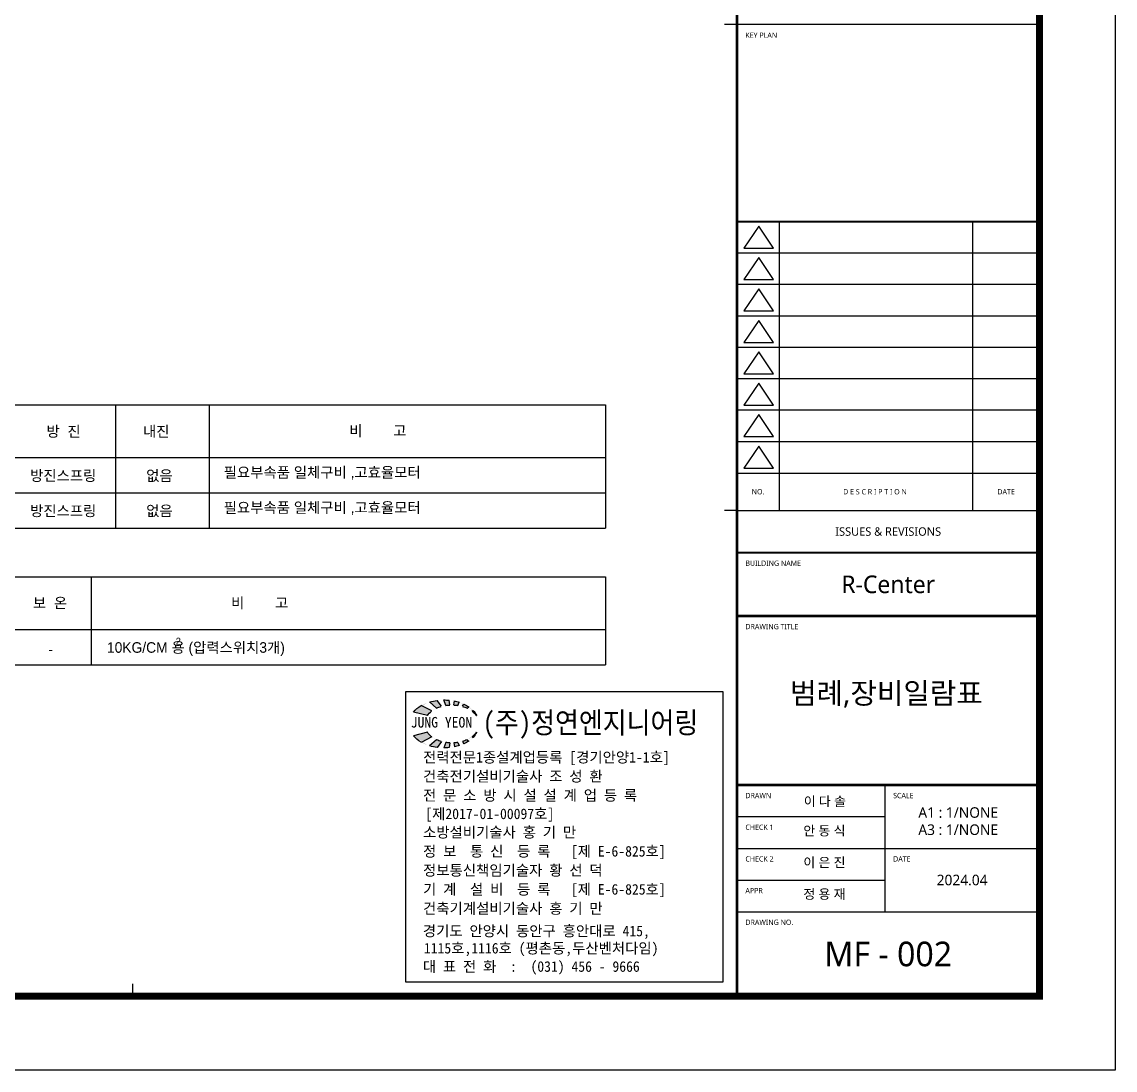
# Model space of a CAD drawing. Header units: millimetres. Extents: x 0 to 42050, y 0 to 29700.
# Drawn here: x 26512 to 42050, y 0 to 14889 of the extents above; entities that cross this region are included whole.
import ezdxf
from ezdxf.enums import TextEntityAlignment as Align

# ---------------------------------------------------------------- set-up
doc = ezdxf.new("R2010")
doc.units = ezdxf.units.MM
doc.header["$LTSCALE"] = 50
for name, color, linetype in [('A3', 3, 'Continuous'), ('TEXT', 2, 'Continuous'), ('XR-SHEET$0$TITLE', 7, 'Continuous'), ('XR-SHEET$1$SHT', 5, 'Continuous'), ('XR-SHEET$1$TEXT', 3, 'Continuous'), ('XR-SHEET-SHT', 5, 'Continuous'), ('XR-SHEET-TEXT', 3, 'Continuous'), ('Y', 2, 'Continuous')]:
    doc.layers.add(name, color=color, linetype=linetype)
doc.layers.add('XR-SHEET-TEMP', color=171, linetype='Continuous', plot=False)
doc.styles.add('ghs', font='')
doc.styles.add('XR-SHEET$0$굴림체(옥산)', font='')
doc.styles.add('돋움체', font='')
doc.styles.add('맑은고딕', font='')
doc.styles.add('맑은고딕1', font='')
doc.styles.add('맑은고딕B', font='')
doc.styles.add('스타일1', font='')
doc.styles.get('ghs').set_extended_font_data('Dotum')
doc.styles.get('XR-SHEET$0$굴림체(옥산)').set_extended_font_data('Malgun Gothic')
doc.styles.get('돋움체').set_extended_font_data('DotumChe')
doc.styles.get('맑은고딕').set_extended_font_data('Malgun Gothic')
doc.styles.get('맑은고딕1').set_extended_font_data('Malgun Gothic')
doc.styles.get('맑은고딕B').set_extended_font_data('Malgun Gothic', bold=True)
doc.styles.get('스타일1').set_extended_font_data('Malgun Gothic')

# ---------------------------------------------------------------- blocks, each defined once
blk = doc.blocks.new('XR-SHEET$0$TITLE')
at = {"layer": 'XR-SHEET$0$TITLE', "style": 'XR-SHEET$0$굴림체(옥산)'}
for tag, height, p in [('동명칭', 6, (776.77, -457.26)), ('SCALE-A1', 3, (797.5, -522)), ('SCALE-A3', 3, (797.5, -527)), ('DATA', 3, (797.5, -540))]:
    blk.add_attdef(tag, text='', height=height, dxfattribs=at).set_placement(p, align=Align.MIDDLE)
for tag, height, p in [('TITLE1', 6, (776.5, -479.4)), ('TITLE4', 6, (776.5, -484.39)), ('TITLE2', 6, (776.5, -489)), ('TITLE5', 6, (776.5, -493.99)), ('TITLE3', 6, (776.5, -498.7)), ('NAME-1', 3, (760.16, -517.5)), ('NAME-2', 3, (760.16, -526.5)), ('A0.00', 7, (776.5, -561))]:
    blk.add_attdef(tag, text='', height=height, dxfattribs=at).set_placement(p, align=Align.MIDDLE_CENTER)
blk = doc.blocks.new('XR-SHEET$0$XREF-Form$0$xr-form$0$TITLE')
at = {"layer": 'XR-SHEET-TEXT', "color": 4, "style": '맑은고딕B'}
for tag, height, p in [('TITLE1', 6, (776, 116.69)), ('TITLE4', 6, (776, 111.7)), ('TITLE2', 6, (776, 107.09)), ('TITLE5', 6, (776, 102.09)), ('TITLE3', 6, (776, 97.38)), ('A0.00', 7, (775.56, 32.33))]:
    blk.add_attdef(tag, text='', height=height, dxfattribs=at).set_placement(p, align=Align.MIDDLE_CENTER)
at = {"layer": 'XR-SHEET-TEXT', "color": 3, "style": '맑은고딕1'}
for tag, p in [('NAME-1', (752.37, 76.33)), ('NAME-2', (752.37, 67.33)), ('NAME-3', (752.37, 58.33)), ('NAME-4', (752.37, 49.33))]:
    blk.add_attdef(tag, text='', height=2.7, dxfattribs=at).set_placement(p, align=Align.MIDDLE_LEFT)
for tag, p in [('SCALE-A1', (796.39, 73.17)), ('SCALE-A3', (796.39, 68.31)), ('DATE', (797.36, 53.01))]:
    blk.add_attdef(tag, text='', height=3, dxfattribs=at).set_placement(p, align=Align.MIDDLE)
blk = doc.blocks.new('XR-SHEET')
at = {"layer": 'XR-SHEET-SHT', "color": 5}
for p, q in [((819.5, 297), (733.5, 297)), ((819.5, 240.99), (733.5, 240.99)), ((745.5, 240.99), (745.5, 159)), ((800.5, 240.99), (800.5, 159)), ((819.5, 232.06), (733.5, 232.06)), ((819.5, 223.14), (733.5, 223.14)), ((819.5, 214.22), (733.5, 214.22)), ((819.5, 205.29), (733.5, 205.29)), ((819.5, 196.37), (733.5, 196.37)), ((819.5, 187.45), (733.5, 187.45)), ((819.5, 178.52), (733.5, 178.52)), ((733.5, 169.6), (819.5, 169.6)), ((733.5, 159), (819.5, 159)), ((733.5, 129), (819.5, 129)), ((775.5, 81), (775.5, 45)), ((733.5, 72), (775.5, 72)), ((733.5, 63), (819.5, 63)), ((733.5, 54), (775.5, 54)), ((733.5, 45), (819.5, 45))]:
    blk.add_line(p, q, dxfattribs=at)
blk.add_lwpolyline([(0, 594), (841, 594), (841, 0), (0, 0)], close=True, dxfattribs=at)
at = {"layer": 'XR-SHEET-SHT', "color": 5, "const_width": 2}
blk.add_lwpolyline([(46.5, 573), (819.5, 573), (819.5, 21), (46.5, 21)], close=True, dxfattribs=at)
at = {"layer": 'XR-SHEET-SHT', "color": 5}
for points, const_width in [([(733.5, 573), (733.5, 21)], 0.8), ([(733.5, 240.99), (819.5, 240.99)], 0.568), ([(733.5, 147), (819.5, 147)], 0.568), ([(733.5, 129), (819.5, 129)], 0.8), ([(733.5, 129), (819.5, 129)], 0.7), ([(733.5, 81), (819.5, 81)], 0.8)]:
    blk.add_lwpolyline(points, dxfattribs=dict(at, const_width=const_width))
at = {"layer": 'XR-SHEET-SHT', "color": 5, "flags": 128}
for points in [[(739.68, 239.75), (735.48, 233.5), (743.88, 233.5)], [(739.68, 230.82), (735.48, 224.58), (743.88, 224.58)], [(739.68, 221.9), (735.48, 215.65), (743.88, 215.65)], [(739.68, 212.98), (735.48, 206.73), (743.88, 206.73)], [(739.68, 204.05), (735.48, 197.81), (743.88, 197.81)], [(739.68, 195.13), (735.48, 188.88), (743.88, 188.88)], [(739.68, 186.21), (735.48, 179.96), (743.88, 179.96)], [(739.68, 177.28), (735.48, 171.04), (743.88, 171.04)]]:
    blk.add_lwpolyline(points, close=True, dxfattribs=at)
at = {"layer": 'XR-SHEET-TEMP'}
for p, q in [((733.5, 297), (730, 297)), ((733.5, 159), (730, 159)), ((561.75, 21), (561.75, 24.5))]:
    blk.add_line(p, q, dxfattribs=at)
at = {"layer": 'XR-SHEET-TEXT', "color": 3}
ref = blk.add_blockref('XR-SHEET$0$XREF-Form$0$xr-form$0$TITLE', (0, -1.49), dxfattribs=at)
ref.add_attrib('NAME-2', '안 동 식', dxfattribs={"color": 3, "height": 2.7, "style": '맑은고딕'}).set_placement((752.37, 65.85), align=Align.BOTTOM_LEFT)
ref.add_attrib('NAME-3', '이 은 진', dxfattribs={"color": 3, "height": 2.7, "style": '맑은고딕'}).set_placement((752.37, 56.85), align=Align.BOTTOM_LEFT)
ref.add_attrib('NAME-4', '정 용 재', dxfattribs={"color": 3, "height": 2.7, "style": '맑은고딕'}).set_placement((752.37, 47.85), align=Align.BOTTOM_LEFT)
ref.add_attrib('DATE', '2024.04', dxfattribs={"color": 3, "height": 3, "style": '맑은고딕'}).set_placement((797.5, 54), align=Align.MIDDLE)
at = {"layer": 'XR-SHEET-SHT', "color": 7, "style": '맑은고딕1'}
for s, p in [('KEY PLAN', (735.9, 294)), ('BUILDING NAME', (735.9, 144)), ('DRAWING TITLE', (735.9, 126)), ('DRAWN', (735.9, 78)), ('SCALE', (777.9, 78)), ('CHECK 1', (735.9, 69)), ('CHECK 2', (735.9, 60)), ('DATE', (777.9, 60)), ('APPR', (735.9, 51)), ('DRAWING NO.', (735.9, 42))]:
    blk.add_text(s, height=1.5, dxfattribs=at).set_placement(p, align=Align.MIDDLE_LEFT)
for s, height, p in [('NO.', 1.5, (739.5, 164.3)), ('D E S C R I P T I O N ', 1.5, (773, 164.3)), ('DATE', 1.5, (810, 164.3)), ('ISSUES & REVISIONS', 2.4, (776.5, 153))]:
    blk.add_text(s, height=height, dxfattribs=at).set_placement(p, align=Align.MIDDLE_CENTER)
blk = doc.blocks.new('210927명판')
h = blk.add_hatch(color=1)
edge = h.paths.add_edge_path()
edge.add_ellipse((541, 3695), major_axis=(-483, 0), ratio=0.635911, start_angle=-47.981, end_angle=-25.9702, ccw=False)
edge.add_line((217, 3923), (366, 3846))
edge.add_ellipse((652, 3695), major_axis=(-372, 0), ratio=0.635911, start_angle=-39.5341, end_angle=-21.1862)
edge.add_line((306, 3780), (106, 3830))
edge = h.paths.add_edge_path()
edge.add_ellipse((541, 3695), major_axis=(-483, 0), ratio=0.635911, start_angle=-78.5006, end_angle=-65.1347, ccw=False)
edge.add_line((444, 3996), (503, 3912))
edge.add_ellipse((652, 3695), major_axis=(-372, 0), ratio=0.635911, start_angle=-66.3015, end_angle=-54.3294)
edge.add_line((435, 3887), (337, 3974))
edge = h.paths.add_edge_path()
edge.add_ellipse((652, 3695), major_axis=(-372, 0), ratio=0.635911, start_angle=-85.5847, end_angle=-76.4409, ccw=False)
edge.add_line((624, 3931), (615, 3999))
edge.add_ellipse((541, 3695), major_axis=(-483, 0), ratio=0.635911, start_angle=-98.8868, end_angle=-89.4048)
edge.add_line((536, 4002), (565, 3925))
edge = h.paths.add_edge_path()
edge.add_ellipse((541, 3695), major_axis=(-483, 0), ratio=0.635911, start_angle=-116.523, end_angle=-107.7173, ccw=False)
edge.add_line((757, 3970), (739, 3925))
edge.add_ellipse((652, 3695), major_axis=(-372, 0), ratio=0.635911, start_angle=-103.5591, end_angle=-94.4153)
edge.add_line((681, 3931), (688, 3988))
edge = h.paths.add_edge_path()
edge.add_ellipse((541, 3695), major_axis=(-483, 0), ratio=0.635911, start_angle=-136.476, end_angle=-125.8976, ccw=False)
edge.add_line((891, 3907), (869, 3887))
edge.add_ellipse((652, 3695), major_axis=(-372, 0), ratio=0.635911, start_angle=-125.6706, end_angle=-113.6985)
edge.add_line((802, 3912), (824, 3944))
edge = h.paths.add_edge_path()
edge.add_ellipse((541, 3695), major_axis=(-483, 0), ratio=0.635911, start_angle=-163.5978, end_angle=-148.9128, ccw=False)
edge.add_line((1004, 3782), (999, 3780))
edge.add_ellipse((652, 3695), major_axis=(-372, 0), ratio=0.635911, start_angle=-158.8138, end_angle=-140.4659)
edge.add_line((939, 3846), (955, 3854))
h = blk.add_hatch(color=1)
edge = h.paths.add_edge_path()
edge.add_ellipse((652, 3630), major_axis=(-372, 0), ratio=0.635911, start_angle=113.6985, end_angle=125.6706, ccw=False)
edge.add_line((802, 3413), (824, 3381))
edge.add_ellipse((541, 3630), major_axis=(483, 0), ratio=0.635911, start_angle=305.8976, end_angle=316.476)
edge.add_line((891, 3418), (869, 3438))
edge = h.paths.add_edge_path()
edge.add_ellipse((652, 3630), major_axis=(372, 0), ratio=0.635911, start_angle=274.4153, end_angle=283.5591, ccw=False)
edge.add_line((681, 3394), (688, 3337))
edge.add_ellipse((541, 3630), major_axis=(483, 0), ratio=0.635911, start_angle=287.7173, end_angle=296.523)
edge.add_line((757, 3355), (739, 3400))
edge = h.paths.add_edge_path()
edge.add_ellipse((652, 3630), major_axis=(372, 0), ratio=0.635911, start_angle=256.4409, end_angle=265.5847, ccw=False)
edge.add_line((565, 3400), (536, 3322))
edge.add_ellipse((541, 3630), major_axis=(483, 0), ratio=0.635911, start_angle=269.4048, end_angle=278.8868)
edge.add_line((615, 3326), (624, 3394))
edge = h.paths.add_edge_path()
edge.add_ellipse((541, 3630), major_axis=(483, 0), ratio=0.635911, start_angle=245.1347, end_angle=258.5006, ccw=False)
edge.add_line((337, 3351), (435, 3438))
edge.add_ellipse((652, 3630), major_axis=(-372, 0), ratio=0.635911, start_angle=414.3294, end_angle=426.3015)
edge.add_line((503, 3413), (444, 3329))
edge = h.paths.add_edge_path()
edge.add_ellipse((541, 3630), major_axis=(-483, 0), ratio=0.635911, start_angle=385.9702, end_angle=407.981, ccw=False)
edge.add_line((106, 3495), (306, 3544))
edge.add_ellipse((652, 3630), major_axis=(-372, 0), ratio=0.635911, start_angle=381.1862, end_angle=399.5341)
edge.add_line((366, 3479), (217, 3401))
edge = h.paths.add_edge_path()
edge.add_line((939, 3479), (955, 3471))
edge.add_ellipse((541, 3630), major_axis=(-483, 0), ratio=0.635911, start_angle=148.9128, end_angle=163.5978)
edge.add_line((1004, 3543), (999, 3544))
edge.add_ellipse((652, 3630), major_axis=(372, 0), ratio=0.635911, start_angle=320.4659, end_angle=338.8138, ccw=False)
at = {"color": 1}
for p, q in [((366, 3846), (217, 3923)), ((435, 3887), (337, 3974)), ((503, 3912), (444, 3996)), ((565, 3925), (536, 4002)), ((624, 3931), (615, 3999)), ((681, 3931), (688, 3988)), ((739, 3925), (757, 3970)), ((802, 3912), (824, 3944)), ((869, 3887), (891, 3907)), ((306, 3780), (106, 3830)), ((939, 3846), (955, 3854)), ((999, 3780), (1004, 3782)), ((306, 3544), (106, 3495)), ((366, 3479), (217, 3401)), ((435, 3438), (337, 3351)), ((869, 3438), (891, 3418)), ((939, 3479), (955, 3471)), ((999, 3544), (1004, 3543)), ((503, 3413), (444, 3329)), ((565, 3400), (536, 3322)), ((624, 3394), (615, 3326)), ((681, 3394), (688, 3337)), ((739, 3400), (757, 3355)), ((802, 3413), (824, 3381))]:
    blk.add_line(p, q, dxfattribs=at)
at = {"color": 1, "ltscale": 2}
blk.add_lwpolyline([(0, 4124), (4500, 4124), (4500, 0), (0, 0)], close=True, dxfattribs=at)
at = {"color": 1, "extrusion": (0, 0, -1)}
for centre, major_axis, start_param, end_param in [((541, 3695), (483, 0), 3.594859, 3.979019), ((541, 3695), (483, 0), 4.278408, 4.511686), ((652, 3695), (372, 0), 4.089819, 4.298772), ((541, 3695), (483, 0), 4.702002, 4.867493), ((652, 3695), (-372, 0), 1.334146, 1.493736), ((652, 3695), (-372, 0), 1.647857, 1.807447), ((541, 3695), (-483, 0), 1.880021, 2.03371), ((652, 3695), (372, 0), -1.15718, -0.948227), ((541, 3695), (-483, 0), 2.197327, 2.381955), ((652, 3695), (372, 0), 3.511362, 3.831592), ((652, 3695), (-372, 0), 2.451593, 2.771823), ((541, 3695), (483, 0), -0.542573, -0.286272), ((541, 3630), (-483, 0), -0.837426, -0.453266), ((652, 3630), (-372, 0), -0.69, -0.369769), ((652, 3630), (-372, 0), -1.15718, -0.948227), ((652, 3630), (-372, 0), 4.089819, 4.298772), ((541, 3630), (483, 0), 0.759638, 0.944265), ((652, 3630), (372, 0), 0.369769, 0.69), ((541, 3630), (-483, 0), 3.427865, 3.684166), ((541, 3630), (483, 0), 1.771499, 2.004777), ((541, 3630), (483, 0), 1.415693, 1.581184), ((652, 3630), (372, 0), 1.647857, 1.807447), ((652, 3630), (372, 0), 1.334146, 1.493736), ((541, 3630), (483, 0), 1.107883, 1.261571)]:
    blk.add_ellipse(centre, major_axis=major_axis, ratio=0.635911, start_param=start_param, end_param=end_param, dxfattribs=at)
at = {"color": 2, "style": '돋움체'}
blk.add_text('JUNG YEON', height=150, dxfattribs=at).set_placement((68, 3611))
at = {"color": 6, "style": '돋움체', "width": 0.9}
blk.add_text('(주)정연엔지니어링', height=300, dxfattribs=at).set_placement((1090, 3530))
at = {"color": 3, "style": '돋움체'}
for s, p in [('전력전문1종설계업등록 [경기안양1-1호]', (243, 3115)), ('건축전기설비기술사 조 성 환', (243, 2845)), ('전 문 소 방 시 설 설 계 업 등 록 ', (243, 2574)), (' [제2017-01-00097호]', (178, 2312)), ('소방설비기술사 홍 기 만', (243, 2051)), ('정 보  통 신  등 록   [제 E-6-825호]', (243, 1781)), ('정보통신책임기술자 황 선 덕', (243, 1511)), ('기 계  설 비  등 록   [제 E-6-825호]', (243, 1241)), ('건축기계설비기술사 홍 기 만', (243, 970)), ('경기도 안양시 동안구 흥안대로 415,', (240, 650)), ('1115호,1116호 (평촌동,두산벤처다임)', (255, 406)), ('대 표 전 화  :  (031) 456 - 9666', (240, 146))]:
    blk.add_text(s, height=150, dxfattribs=at).set_placement(p)
blk = doc.blocks.new('회사명판-240103')
at = {"color": 1, "ltscale": 2}
blk.add_blockref('210927명판', (1975, 1238), dxfattribs=at)

msp = doc.modelspace()

# ---------------------------------------------------------------- linework, layer by layer
at = {"layer": 'TEXT', "color": 3}
for p, q in [((4247, 9450), (34805, 9450)), ((34805, 9450), (34805, 7700)), ((4247, 8700), (34805, 8700)), ((4247, 7700), (34805, 7700)), ((4247, 7007), (34805, 7007)), ((34805, 7007), (34805, 5757)), ((4247, 6257), (34805, 6257)), ((4247, 5757), (34805, 5757))]:
    msp.add_line(p, q, dxfattribs=at)
at = {"layer": 'Y'}
for p, q in [((27843, 9450, 0), (27843, 7700, 0)), ((29176, 9450, 0), (29176, 7700, 0)), ((4247, 8200), (34805, 8200)), ((27497, 7007), (27497, 5757))]:
    msp.add_line(p, q, dxfattribs=at)

# ---------------------------------------------------------------- block references
at = {"xscale": 50, "yscale": 50, "zscale": 50}
msp.add_blockref('XR-SHEET', (0, 0), dxfattribs=at)
at = {"layer": 'A3', "xscale": 1.001190476190473, "yscale": 1.001190476190473, "zscale": 1.001190476190473}
msp.add_blockref('회사명판-240103', (29993, 11), dxfattribs=at)
at = {"layer": 'TEXT'}
ref = msp.add_blockref('XR-SHEET$0$TITLE', (0, 0), dxfattribs=dict(at, xscale=50, yscale=50, zscale=50))
ref.add_attrib('TITLE2', '범례,장비일람표', dxfattribs={"layer": 'XR-SHEET$1$SHT', "color": 4, "height": 300, "style": '스타일1'}).set_placement((38800, 5354), align=Align.MIDDLE_CENTER)
ref.add_attrib('NAME-1', '이 다 솔', dxfattribs={"layer": 'XR-SHEET$1$TEXT', "color": 3, "height": 135, "style": '스타일1'}).set_placement((37625, 3817, 689), align=Align.MIDDLE_LEFT)
ref.add_attrib('SCALE-A1', 'A1 : 1/NONE', dxfattribs={"layer": 'XR-SHEET$1$SHT', "color": 3, "height": 150, "style": '스타일1'}).set_placement((39820, 3659), align=Align.MIDDLE_CENTER)
ref.add_attrib('SCALE-A3', 'A3 : 1/NONE', dxfattribs={"layer": 'XR-SHEET$1$SHT', "color": 3, "height": 150, "style": '스타일1'}).set_placement((39820, 3415), align=Align.MIDDLE_CENTER)
ref.add_attrib('A0.00', 'MF - 002', dxfattribs={"layer": 'XR-SHEET$1$SHT', "color": 4, "height": 350, "style": '스타일1'}).set_placement((38825, 1650), align=Align.MIDDLE_CENTER)

# ---------------------------------------------------------------- texts
at = {"layer": 'TEXT', "style": '스타일1'}
msp.add_text('R-Center', height=250, dxfattribs=at).set_placement((38825, 6900), align=Align.MIDDLE_CENTER)
at = {"layer": 'Y', "style": 'ghs'}
for s, height, p in [('비        고', 150, (31165, 9006, 0)), ('방  진', 150, (26862, 8997, 0)), ('내진', 150, (28234, 8997, 0)), ('필요부속품 일체구비 ,고효율모터', 150, (29381, 8415, 0)), ('방진스프링', 150, (26629, 8369, 0)), ('없음', 150, (28279, 8369, 0)), ('필요부속품 일체구비 ,고효율모터', 150, (29381, 7915, 0)), ('방진스프링', 150, (26629, 7869, 0)), ('없음', 150, (28279, 7869, 0)), ('보  온', 150, (26669, 6560)), ('비        고', 150, (29486, 6562)), ('10KG/CM 용 (압력스위치3개)', 150, (27722, 5928)), ('2', 100, (28699, 6041)), ('-', 150, (26888, 5902))]:
    msp.add_text(s, height=height, dxfattribs=at).set_placement(p)

doc.saveas('drawing.dxf')
